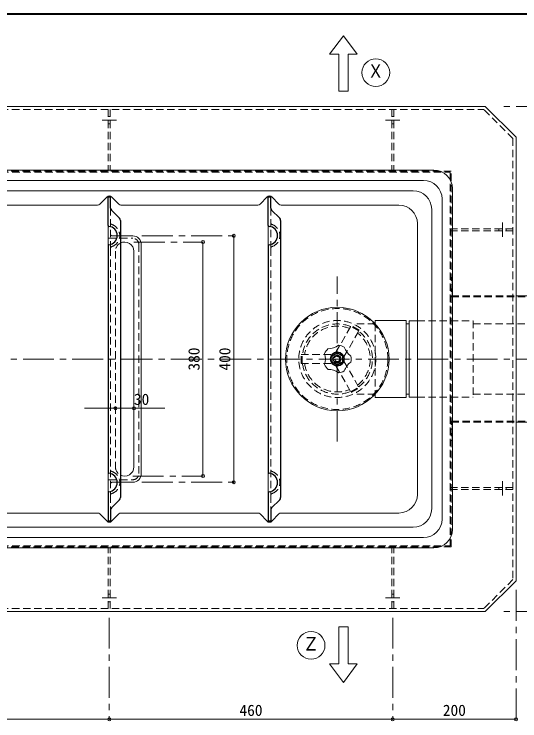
# Model space of a CAD drawing. Units: millimetres at full size, sheet at 1:10. Extents: x -2101 to 1949, y -1404 to 1406.
# Drawn here: x -1280 to -459, y 259 to 1406 of the extents above; entities that cross this region are included whole.
import ezdxf
from ezdxf.enums import TextEntityAlignment as Align

# ---------------------------------------------------------------- set-up
doc = ezdxf.new("R2010")
doc.units = ezdxf.units.MM
doc.header["$LTSCALE"] = 10
doc.header["$PDMODE"] = 32
doc.header["$PDSIZE"] = 5
doc.linetypes.add('CHAIN1', pattern=[8, 5, -1, 1, -1])
doc.linetypes.add('DASHED1', pattern=[1.8, 1.2, -0.6])
doc.layers.add('0-0____1', color=4, linetype='Continuous', lineweight=9)
doc.styles.add('ＭＳ ゴシック', font='')
doc.styles.get('ＭＳ ゴシック').set_extended_font_data('MS Gothic')

msp = doc.modelspace()

# ---------------------------------------------------------------- linework, layer by layer
at = {"layer": '0-0____1', "color": 1, "lineweight": 40}
msp.add_line((1949.4, 1406.12), (-2100.6, 1406.12), dxfattribs=at)
at = {"layer": '0-0____1'}
for p, q in [((-723.1, 1341.12), (-745.6, 1371.12)), ((-753.1, 1341.12), (-753.1, 1281.12)), ((-723.1, 1341.12), (-738.1, 1341.12)), ((-1652.39, 1152.9), (-598.81, 1152.9)), ((-615.6, 1136.12), (-1635.6, 1136.12)), ((-1618.81, 1119.33), (-632.39, 1119.33)), ((-568.81, 1122.9), (-568.81, 569.33)), ((-585.6, 586.12), (-585.6, 1106.12)), ((-602.39, 1089.33), (-602.39, 602.9)), ((-1127.6, 1063.05), (-1127.6, 1030.18)), ((-867.6, 1063.05), (-867.6, 1030.18)), ((-1087.6, 1046.12), (-1107.6, 1046.12)), ((-923.6, 1046.12), (-923.6, 646.12)), ((-973.6, 656.12), (-973.6, 1036.12)), ((-1073.6, 1032.12), (-1073.6, 660.12)), ((-1085.6, 1021.12), (-1085.6, 671.12)), ((-694.1, 908.62), (-644.1, 908.62)), ((-694.1, 908.62), (-694.1, 903.33)), ((-644.1, 908.62), (-644.1, 783.62)), ((-639.1, 908.12), (-625.6, 908.12)), ((-639.1, 908.12), (-639.1, 784.12)), ((-644.1, 903.39), (-639.1, 903.39)), ((-694.1, 788.9), (-694.1, 783.62)), ((-694.1, 783.62), (-644.1, 783.62)), ((-644.1, 788.84), (-639.1, 788.84)), ((-639.1, 784.12), (-625.6, 784.12)), ((-1165.6, 766.12), (-1035.6, 766.12)), ((-465.6, 743.62), (-70.6, 743.62)), ((-1127.6, 629.18), (-1127.6, 662.05)), ((-867.6, 629.18), (-867.6, 662.05)), ((-1087.6, 646.12), (-1107.6, 646.12)), ((-1618.81, 572.9), (-632.39, 572.9)), ((-1635.6, 556.12), (-615.6, 556.12)), ((-1652.39, 539.33), (-598.81, 539.33)), ((-753.1, 411.12), (-753.1, 351.12)), ((-738.1, 411.12), (-753.1, 411.12)), ((-738.1, 351.12), (-738.1, 411.12)), ((-768.1, 351.12), (-753.1, 351.12)), ((-768.1, 351.12), (-745.6, 321.12)), ((-723.1, 351.12), (-745.6, 321.12)), ((-738.1, 351.12), (-723.1, 351.12)), ((-1125.6, 261.12), (-1585.6, 261.12)), ((-665.6, 261.12), (-1125.6, 261.12)), ((-465.6, 261.12), (-665.6, 261.12))]:
    msp.add_line(p, q, dxfattribs=at)
at = {"layer": '0-0____1', "color": 7, "lineweight": 18}
for p, q in [((-515.6, 1256.12), (-1735.6, 1256.12)), ((-1140.92, 1097.62), (-1129.17, 1109.61)), ((-1110.28, 1097.62), (-1122.03, 1109.61)), ((-880.92, 1097.62), (-869.17, 1109.61)), ((-850.28, 1097.62), (-862.03, 1109.61)), ((-1144.49, 1096.12), (-1366.71, 1096.12)), ((-884.49, 1096.12), (-1106.71, 1096.12)), ((-655.6, 1096.12), (-846.71, 1096.12)), ((-625.6, 626.12), (-625.6, 1066.12)), ((-1366.71, 596.12), (-1144.49, 596.12)), ((-1140.92, 594.61), (-1129.17, 582.62)), ((-1110.28, 594.61), (-1122.03, 582.62)), ((-1106.71, 596.12), (-884.49, 596.12)), ((-880.92, 594.61), (-869.17, 582.62)), ((-850.28, 594.61), (-862.03, 582.62)), ((-846.71, 596.12), (-655.6, 596.12)), ((-465.6, 486.12), (-515.6, 436.12))]:
    msp.add_line(p, q, dxfattribs=at)
at = {"layer": '0-0____1', "linetype": 'DASHED1'}
for p, q in [((-1733.53, 1251.12), (-517.67, 1251.12)), ((-1127.2, 1251.12), (-1127.2, 1151.12)), ((-1124, 1251.12), (-1124, 1151.12)), ((-667.2, 1251.12), (-667.2, 1151.12)), ((-664, 1251.12), (-664, 1151.12)), ((-470.6, 1204.05), (-517.67, 1251.12)), ((-1124, 1240.12), (-1127.2, 1240.12)), ((-664, 1240.12), (-667.2, 1240.12)), ((-1124, 1228.12), (-1127.2, 1228.12)), ((-664, 1228.12), (-667.2, 1228.12)), ((-470.6, 1204.05), (-470.6, 488.19)), ((-1680.6, 1151.12), (-570.6, 1151.12)), ((-1679, 1149.52), (-572.2, 1149.52)), ((-572.2, 542.72), (-572.2, 1149.52)), ((-570.6, 541.12), (-570.6, 1151.12)), ((-1123.6, 1025.76), (-1123.6, 1067.47)), ((-863.6, 1025.76), (-863.6, 1067.47)), ((-470.6, 1057.72), (-570.6, 1057.72)), ((-493.6, 1054.52), (-493.6, 1057.72)), ((-481.6, 1054.52), (-481.6, 1057.72)), ((-1120.6, 1046.12), (-1107.6, 1046.12)), ((-470.6, 1054.52), (-570.6, 1054.52)), ((-1126.1, 1042.12), (-1087.6, 1042.12)), ((-1077.6, 1032.12), (-1077.6, 660.12)), ((-1115.6, 1021.12), (-1115.6, 671.12)), ((-570.6, 948.62), (-465.6, 948.62)), ((-570.6, 947.02), (-72.2, 947.02)), ((-757.97, 857.01), (-732.85, 900.53)), ((-720.61, 891.73), (-733.6, 899.23)), ((-719.86, 893.03), (-732.85, 900.53)), ((-694.1, 903.12), (-729.97, 903.12)), ((-694.1, 903.33), (-694.1, 788.9)), ((-535.1, 903.12), (-30.6, 903.12)), ((-744.98, 849.51), (-719.86, 893.03)), ((-814.1, 853.62), (-763.85, 853.62)), ((-814.1, 838.62), (-814.1, 853.62)), ((-812.6, 838.62), (-812.6, 853.62)), ((-755.6, 855.64), (-763.85, 850.88)), ((-763.85, 853.62), (-763.85, 838.62)), ((-744.98, 849.51), (-757.97, 857.01)), ((-747.35, 850.88), (-747.35, 841.35)), ((-814.1, 838.62), (-763.85, 838.62)), ((-755.6, 836.59), (-763.85, 841.35)), ((-744.98, 842.72), (-757.97, 835.22)), ((-744.98, 842.72), (-719.86, 799.2)), ((-733.6, 793), (-720.61, 800.5)), ((-694.1, 789.12), (-729.97, 789.12)), ((-625.6, 784.12), (-535.1, 784.12)), ((-535.1, 789.12), (-30.6, 789.12)), ((-570.6, 745.22), (-72.2, 745.22)), ((-570.6, 743.62), (-465.6, 743.62)), ((-569, 713.62), (-569, 743.62)), ((-570.6, 713.62), (-569, 713.62)), ((-1123.6, 666.47), (-1123.6, 624.76)), ((-863.6, 666.47), (-863.6, 624.76)), ((-1126.1, 650.12), (-1087.6, 650.12)), ((-1120.6, 646.12), (-1107.6, 646.12)), ((-470.6, 637.72), (-570.6, 637.72)), ((-470.6, 634.52), (-570.6, 634.52)), ((-493.6, 637.72), (-493.6, 634.52)), ((-481.6, 637.72), (-481.6, 634.52)), ((-1680.6, 541.12), (-570.6, 541.12)), ((-1679, 542.72), (-572.2, 542.72)), ((-1127.2, 441.12), (-1127.2, 541.12)), ((-1124, 441.12), (-1124, 541.12)), ((-667.2, 441.12), (-667.2, 541.12)), ((-664, 441.12), (-664, 541.12)), ((-470.6, 488.19), (-517.67, 441.12)), ((-1124, 464.12), (-1127.2, 464.12)), ((-664, 464.12), (-667.2, 464.12)), ((-1124, 452.12), (-1127.2, 452.12)), ((-664, 452.12), (-667.2, 452.12)), ((-1733.53, 441.12), (-517.67, 441.12))]:
    msp.add_line(p, q, dxfattribs=at)
at = {"layer": '0-0____1', "linetype": 'CHAIN1'}
for p, q in [((384.4, 1256.12), (-495.6, 1256.12)), ((-1137.2, 1234.12), (-1114, 1234.12)), ((-677.2, 1234.12), (-654, 1234.12)), ((-487.6, 1067.72), (-487.6, 1044.52)), ((-1072.6, 1046.12), (-923.6, 1046.12)), ((-1085.6, 1036.12), (-973.6, 1036.12)), ((-755.6, 712.12), (-755.6, 980.12)), ((-1087.6, 656.12), (-973.6, 656.12)), ((-1072.6, 646.12), (-923.6, 646.12)), ((-487.6, 624.52), (-487.6, 647.72)), ((-465.6, 471.12), (-465.6, 261.12)), ((-1137.2, 458.12), (-1114, 458.12)), ((-677.2, 458.12), (-654, 458.12)), ((384.4, 436.12), (-495.6, 436.12)), ((-1125.6, 426.12), (-1125.6, 261.12)), ((-665.6, 426.12), (-665.6, 261.12))]:
    msp.add_line(p, q, dxfattribs=at)
at = {"layer": '0-0____1', "color": 5, "lineweight": 25}
for p, q in [((-1123.6, 1109.12), (-1127.6, 1109.12)), ((-1127.6, 1063.05), (-1127.6, 1109.12)), ((-1123.6, 1091.19), (-1123.6, 1109.12)), ((-863.6, 1109.12), (-867.6, 1109.12)), ((-867.6, 1063.05), (-867.6, 1109.12)), ((-863.6, 1091.19), (-863.6, 1109.12)), ((-1122.14, 1087.65), (-1109.07, 1074.58)), ((-862.14, 1087.65), (-849.07, 1074.58)), ((-1107.6, 1071.05), (-1107.6, 621.19)), ((-847.6, 1071.05), (-847.6, 621.19)), ((-1127.6, 1030.18), (-1127.6, 662.05)), ((-867.6, 1030.18), (-867.6, 662.05)), ((-1127.6, 629.18), (-1127.6, 583.12)), ((-867.6, 629.18), (-867.6, 583.12)), ((-1122.14, 604.58), (-1109.07, 617.65)), ((-862.14, 604.58), (-849.07, 617.65)), ((-1123.6, 601.05), (-1123.6, 583.12)), ((-863.6, 601.05), (-863.6, 583.12)), ((-1123.6, 583.12), (-1127.6, 583.12)), ((-863.6, 583.12), (-867.6, 583.12))]:
    msp.add_line(p, q, dxfattribs=at)
at = {"layer": '0-0____1', "color": 7, "linetype": 'DASHED1', "lineweight": 18}
for p, q in [((-1123.6, 1091.19), (-1123.6, 1067.47)), ((-863.6, 1091.19), (-863.6, 1067.47)), ((-1123.6, 1025.76), (-1123.6, 666.47)), ((-863.6, 1025.76), (-863.6, 666.47)), ((-1123.6, 624.76), (-1123.6, 601.05)), ((-863.6, 624.76), (-863.6, 601.05))]:
    msp.add_line(p, q, dxfattribs=at)
at = {"layer": '0-0____1'}
for points in [[(-753.1, 1341.12), (-768.1, 1341.12), (-745.6, 1371.12)], [(-753.1, 1281.12), (-738.1, 1281.12), (-738.1, 1341.12)], [(-465.6, 948.62), (-70.6, 948.62), (-70.6, 743.62)]]:
    msp.add_lwpolyline(points, dxfattribs=at)
at = {"layer": '0-0____1', "color": 7, "lineweight": 18}
for points in [[(-465.6, 486.12), (-465.6, 1206.12), (-515.6, 1256.12)], [(-1785.6, 486.12), (-1735.6, 436.12), (-515.6, 436.12)]]:
    msp.add_lwpolyline(points, dxfattribs=at)
at = {"layer": '0-0____1', "linetype": 'DASHED1'}
for points in [[(-570.6, 978.62), (-569, 978.62), (-569, 948.62)], [(-625.6, 908.12), (-535.1, 908.12), (-535.1, 784.12)], [(-757.97, 835.22), (-732.85, 791.7), (-719.86, 799.2)]]:
    msp.add_lwpolyline(points, dxfattribs=at)
at = {"layer": '0-0____1', "linetype": 'CHAIN1'}
msp.add_lwpolyline([(-1985.6, 846.12), (239.4, 846.12), (239.4, 881.12)], dxfattribs=at)
at = {"layer": '0-0____1', "color": 7, "lineweight": 18}
for centre, radius in [((-693.1, 1311.12), 22.5), ((-755.6, 846.12), 84), ((-755.6, 846.12), 11.5), ((-755.6, 846.12), 10.5), ((-755.6, 846.12), 6.5), ((-798.1, 381.12), 22.5)]:
    msp.add_circle(centre, radius, dxfattribs=at)
at = {"layer": '0-0____1', "linetype": 'DASHED1'}
for radius in [82, 62.5, 5, 4]:
    msp.add_circle((-755.6, 846.12), radius, dxfattribs=at)
at = {"layer": '0-0____1'}
for centre, radius, start, end in [((-598.81, 1122.9), 30, 0, 90), ((-615.6, 1106.12), 30, 0, 90), ((-632.39, 1089.33), 30, 0, 90), ((-1087.6, 1032.12), 14, 0, 90), ((-1100.6, 1021.12), 15, 0, 117.81814), ((-1100.6, 671.12), 15, 242.18186, 0), ((-1087.6, 660.12), 14, 270, 0), ((-632.39, 602.9), 30, 270, 0), ((-615.6, 586.12), 30, 270, 0), ((-598.81, 569.33), 30, 270, 0)]:
    msp.add_arc(centre, radius, start, end, dxfattribs=at)
at = {"layer": '0-0____1', "color": 7, "lineweight": 18}
for centre, radius, start, end in [((-1125.6, 1106.12), 5, 44.3947, 135.6053), ((-865.6, 1106.12), 5, 44.3947, 135.6053), ((-1144.49, 1101.12), 5, 270, 315.6053), ((-1106.71, 1101.12), 5, 224.3947, 270), ((-884.49, 1101.12), 5, 270, 315.6053), ((-846.71, 1101.12), 5, 224.3947, 270), ((-655.6, 1066.12), 30, 0, 90), ((-755.6, 846.12), 22.5, 131.57818, 156.42182), ((-770.09, 890.69), 27.75, 269.07536, 306.92464), ((-755.6, 846.12), 22.5, 59.57818, 84.42182), ((-717.68, 873.67), 27.75, 197.07536, 234.92464), ((-802.47, 846.12), 27.75, 341.07536, 18.92464), ((-755.6, 846.12), 22.5, 347.57818, 12.42182), ((-717.68, 818.57), 27.75, 125.07536, 162.92464), ((-755.6, 846.12), 22.5, 203.57818, 228.42182), ((-770.09, 801.54), 27.75, 53.07536, 90.92464), ((-755.6, 846.12), 22.5, 275.57818, 300.42182), ((-655.6, 626.12), 30, 270, 0), ((-1144.49, 591.12), 5, 44.3947, 90), ((-1106.71, 591.12), 5, 90, 135.6053), ((-884.49, 591.12), 5, 44.3947, 90), ((-846.71, 591.12), 5, 90, 135.6053), ((-1125.6, 586.12), 5, 224.3947, 315.6053), ((-865.6, 586.12), 5, 224.3947, 315.6053)]:
    msp.add_arc(centre, radius, start, end, dxfattribs=at)
at = {"layer": '0-0____1', "color": 5, "lineweight": 25}
for centre, radius, start, end in [((-1118.6, 1091.19), 5, 180, 225), ((-858.6, 1091.19), 5, 180, 225), ((-1112.6, 1071.05), 5, 0, 45), ((-852.6, 1071.05), 5, 0, 45), ((-1126.1, 1063.05), 1.5, 180, 264.78409), ((-1127.6, 1046.62), 15, 275.21591, 84.78409), ((-866.1, 1063.05), 1.5, 180, 264.78409), ((-867.6, 1046.62), 15, 275.21591, 84.78409), ((-1126.1, 1030.18), 1.5, 95.21591, 180), ((-866.1, 1030.18), 1.5, 95.21591, 180), ((-1126.1, 662.05), 1.5, 180, 264.78409), ((-1127.6, 645.62), 15, 275.21591, 84.78409), ((-866.1, 662.05), 1.5, 180, 264.78409), ((-867.6, 645.62), 15, 275.21591, 84.78409), ((-1126.1, 629.18), 1.5, 95.21591, 180), ((-1112.6, 621.19), 5, 315, 0), ((-866.1, 629.18), 1.5, 95.21591, 180), ((-852.6, 621.19), 5, 315, 0), ((-1118.6, 601.05), 5, 135, 180), ((-858.6, 601.05), 5, 135, 180)]:
    msp.add_arc(centre, radius, start, end, dxfattribs=at)
at = {"layer": '0-0____1', "color": 7, "linetype": 'DASHED1', "lineweight": 18}
for centre, radius, start, end in [((-1120.6, 1067.47), 3, 180, 251.447), ((-860.6, 1067.47), 3, 180, 251.447), ((-1127.6, 1046.62), 19, 288.553, 71.447), ((-867.6, 1046.62), 19, 288.553, 71.447), ((-1120.6, 1025.76), 3, 108.553, 180), ((-860.6, 1025.76), 3, 108.553, 180), ((-1120.6, 666.47), 3, 180, 251.447), ((-860.6, 666.47), 3, 180, 251.447), ((-1127.6, 645.62), 19, 288.553, 71.447), ((-867.6, 645.62), 19, 288.553, 71.447), ((-1120.6, 624.76), 3, 108.553, 180), ((-860.6, 624.76), 3, 108.553, 180)]:
    msp.add_arc(centre, radius, start, end, dxfattribs=at)
at = {"layer": '0-0____1', "linetype": 'DASHED1'}
for centre, radius, start, end in [((-1120.6, 1049.12), 3, 180, 270), ((-1126.1, 1043.62), 1.5, 180, 270), ((-1100.6, 1021.12), 15, 117.81814, 180), ((-1087.6, 1032.12), 10, 0, 90), ((-755.6, 846.12), 57, 67.56084, 172.43916), ((-755.6, 846.12), 53.5, 68.05866, 171.94134), ((-755.6, 846.12), 53.5, 308.05866, 51.94134), ((-755.6, 846.12), 57, 307.56084, 52.43916), ((-755.6, 846.12), 57, 187.56084, 292.43916), ((-755.6, 846.12), 53.5, 188.05866, 291.94134), ((-1100.6, 671.12), 15, 180, 242.18186), ((-1087.6, 660.12), 10, 270, 0), ((-1126.1, 648.62), 1.5, 90, 180), ((-1120.6, 643.12), 3, 90, 180)]:
    msp.add_arc(centre, radius, start, end, dxfattribs=at)
at = {"layer": '0-0____1', "color": 1}
for p in [(-923.6, 1046.12), (-973.6, 1036.12), (-1115.6, 766.12), (-1085.6, 766.12), (-973.6, 656.12), (-923.6, 646.12), (-1125.6, 261.12), (-665.6, 261.12), (-465.6, 261.12)]:
    msp.add_point(p, dxfattribs=at)

# ---------------------------------------------------------------- texts
at = {"layer": '0-0____1', "color": 7, "style": 'ＭＳ ゴシック', "width": 0.9}
for s, p in [('Ｘ', (-706.85, 1296.12)), ('Ｚ', (-811.85, 366.12))]:
    msp.add_text(s, height=21.99, dxfattribs=at).set_placement(p, align=Align.BOTTOM_LEFT)
at = {"layer": '0-0____1', "color": 7, "style": 'ＭＳ ゴシック'}
for s, p in [('380', (-973.6, 827.37)), ('400', (-923.6, 827.37))]:
    msp.add_text(s, height=18.33, rotation=90, dxfattribs=at).set_placement(p, align=Align.BOTTOM_LEFT)
for s, p in [('30', (-1085.6, 766.12)), ('460', (-914.35, 261.12)), ('200', (-584.35, 261.12))]:
    msp.add_text(s, height=18.33, dxfattribs=at).set_placement(p, align=Align.BOTTOM_LEFT)

doc.saveas('drawing.dxf')
